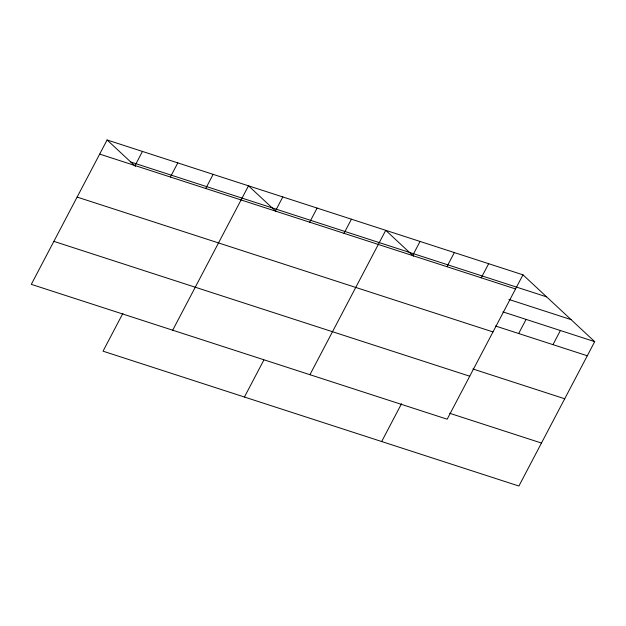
<?xml version="1.0" encoding="UTF-8"?>
<svg xmlns="http://www.w3.org/2000/svg" width="626" height="626" viewBox="0 0 626 626"><rect width="100%" height="100%" fill="white"/><g stroke="black" fill="none" stroke-linecap="round" stroke-linejoin="round"><path stroke-width="0.94" d="M107.101 139.974L31.3 284.353L447.167 419.201L522.968 274.822L107.101 139.974L135.513 166.446M135.036 165.561L142.454 151.429M170.382 177.017L177.8 162.893M122.892 313.352L103.032 351.178L518.899 486.026L594.7 341.647L522.968 274.822M205.735 188.481L213.145 174.357M172.698 330.199L248.499 185.82L276.23 211.658M275.393 211.072L282.803 196.947M309.698 222.199L317.116 208.067M244.422 397.033L263.836 360.06M344.01 233.318L351.429 219.194M309.933 374.7L385.733 230.321L413.473 256.159M412.628 255.572L420.046 241.448M446.933 266.699L454.351 252.568M381.664 441.526L401.524 403.7M481.245 277.819L488.663 263.695M518.664 333.525L526.083 319.401M552.977 344.652L560.387 330.52M130.771 162.024L546.639 296.873M99.683 154.098L515.55 288.946M508.899 299.447L571.029 319.596M502.897 311.881L594.7 341.647M495.487 326.005L587.282 355.771M77.115 197.08L492.983 331.929M472.92 368.988L564.715 398.762M53.867 241.37L469.735 376.218M449.664 413.277L541.467 443.044"/></g></svg>
